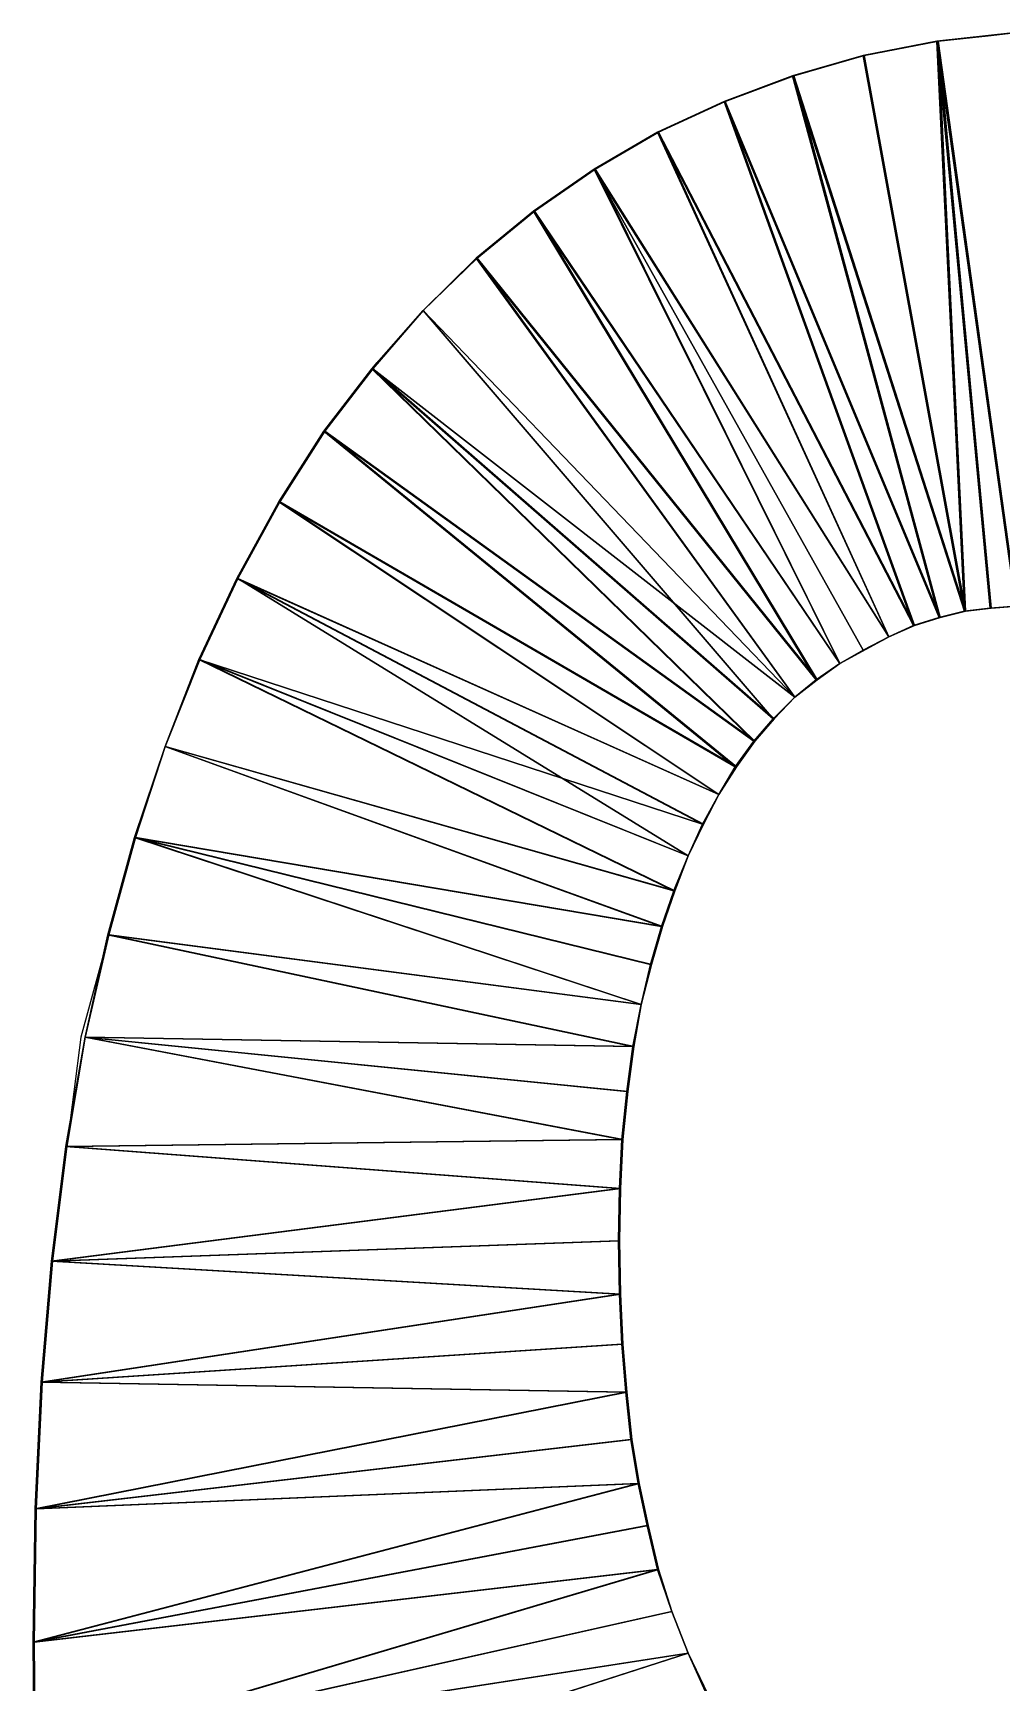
# Model space of a CAD drawing. Extents: x -29.1 to 29.1, y -25 to 25.
# Drawn here: x 16.066 to 17.012, y 6.902 to 8.514 of the extents above; entities that cross this region are included whole.
import ezdxf

# ---------------------------------------------------------------- set-up
doc = ezdxf.new("R2010")
doc.units = 0
doc.header["$MEASUREMENT"] = 0
doc.layers.add('ConstrLine', color=7, linetype='Continuous')
doc.layers.add('ObjLayer', color=2, linetype='Continuous')

msp = doc.modelspace()

# ---------------------------------------------------------------- linework, layer by layer
at = {"layer": 'ConstrLine'}
for p, q in [((17.023, 8.514, 4), (16.949, 8.506, 4)), ((16.949, 8.506, 4), (16.877, 8.492, 4)), ((16.877, 8.492, 4), (16.808, 8.472, 4)), ((16.808, 8.472, 4), (16.741, 8.447, 4)), ((16.741, 8.447, 4), (16.676, 8.417, 4)), ((16.676, 8.417, 4), (16.614, 8.381, 4)), ((16.614, 8.381, 4), (16.555, 8.34, 4)), ((16.555, 8.34, 4), (16.499, 8.294, 4)), ((16.499, 8.294, 4), (16.447, 8.243, 4)), ((16.447, 8.243, 4), (16.397, 8.186, 4)), ((16.397, 8.186, 4), (16.35, 8.125, 4)), ((16.35, 8.125, 4), (16.306, 8.056, 4)), ((16.306, 8.056, 4), (16.265, 7.981, 4)), ((16.265, 7.981, 4), (16.228, 7.902, 4)), ((16.951, 7.943, 4), (16.976, 7.949, 4)), ((16.976, 7.949, 4), (17.001, 7.952, 4)), ((17.001, 7.952, 4), (17.026, 7.954, 4)), ((16.902, 7.924, 4), (16.926, 7.935, 4)), ((16.926, 7.935, 4), (16.951, 7.943, 4)), ((16.877, 7.911, 4), (16.902, 7.924, 4)), ((16.228, 7.902, 4), (16.195, 7.817, 4)), ((16.854, 7.898, 4), (16.877, 7.911, 4)), ((16.831, 7.882, 4), (16.854, 7.898, 4)), ((16.81, 7.865, 4), (16.831, 7.882, 4)), ((16.789, 7.844, 4), (16.81, 7.865, 4)), ((16.77, 7.822, 4), (16.789, 7.844, 4)), ((16.752, 7.797, 4), (16.77, 7.822, 4)), ((16.195, 7.817, 4), (16.165, 7.728, 4)), ((16.736, 7.77, 4), (16.752, 7.797, 4)), ((16.72, 7.741, 4), (16.736, 7.77, 4)), ((16.706, 7.71, 4), (16.72, 7.741, 4)), ((16.165, 7.728, 4), (16.139, 7.633, 4)), ((16.692, 7.676, 4), (16.706, 7.71, 4)), ((16.68, 7.641, 4), (16.692, 7.676, 4)), ((16.669, 7.604, 4), (16.68, 7.641, 4)), ((16.139, 7.633, 4), (16.117, 7.533, 4)), ((16.66, 7.565, 4), (16.669, 7.604, 4)), ((16.652, 7.524, 4), (16.66, 7.565, 4)), ((16.117, 7.533, 4), (16.098, 7.426, 4)), ((16.646, 7.48, 4), (16.652, 7.524, 4)), ((16.641, 7.433, 4), (16.646, 7.48, 4)), ((16.639, 7.385, 4), (16.641, 7.433, 4)), ((16.098, 7.426, 4), (16.084, 7.314, 4)), ((16.638, 7.334, 4), (16.639, 7.385, 4)), ((16.639, 7.282, 4), (16.638, 7.334, 4)), ((16.084, 7.314, 4), (16.074, 7.196, 4)), ((16.641, 7.233, 4), (16.639, 7.282, 4)), ((16.645, 7.186, 4), (16.641, 7.233, 4)), ((16.074, 7.196, 4), (16.068, 7.072, 4)), ((16.65, 7.14, 4), (16.645, 7.186, 4)), ((16.657, 7.097, 4), (16.65, 7.14, 4)), ((16.666, 7.056, 4), (16.657, 7.097, 4)), ((16.068, 7.072, 4), (16.066, 6.942, 4)), ((16.676, 7.013, 4), (16.666, 7.056, 4)), ((16.69, 6.972, 4), (16.676, 7.013, 4)), ((16.706, 6.931, 4), (16.69, 6.972, 4)), ((16.066, 6.942, 4), (16.067, 6.832, 4)), ((16.724, 6.891, 4), (16.706, 6.931, 4))]:
    msp.add_line(p, q, dxfattribs=at)
for points in [[(16.949, 8.506, 4), (16.949, 8.506, 5), (17.023, 8.514, 5)], [(16.949, 8.506, 4), (17.023, 8.514, 5), (17.023, 8.514, 4)], [(16.949, 8.506, 5), (17.026, 7.954, 5), (17.023, 8.514, 5)], [(16.95, 8.506, 5), (17.024, 8.514, 5), (16.999, 8.5113, 4)], [(17.024, 8.514, 5), (16.95, 8.506, 5), (17.027, 7.954, 5)], [(17.024, 8.514, 4), (16.999, 8.5113, 4), (17.024, 8.514, 5)], [(16.877, 8.492, 4), (16.877, 8.492, 5), (16.949, 8.506, 5)], [(16.877, 8.492, 4), (16.949, 8.506, 5), (16.949, 8.506, 4)], [(16.877, 8.492, 5), (16.976, 7.949, 5), (16.949, 8.506, 5)], [(16.878, 8.492, 4), (16.878, 8.492, 5), (16.95, 8.506, 5)], [(16.878, 8.492, 4), (16.95, 8.506, 5), (16.95, 8.506, 4)], [(16.95, 8.506, 5), (16.878, 8.492, 5), (16.977, 7.949, 5)], [(17.026, 7.954, 5), (16.949, 8.506, 5), (17.001, 7.952, 5)], [(17.001, 7.952, 5), (16.949, 8.506, 5), (16.976, 7.949, 5)], [(16.95, 8.506, 4), (16.95, 8.506, 5), (16.999, 8.5113, 4)], [(16.977, 7.949, 5), (17.002, 7.952, 5), (16.95, 8.506, 5)], [(17.002, 7.952, 5), (17.027, 7.954, 5), (16.95, 8.506, 5)], [(16.808, 8.472, 4), (16.808, 8.472, 5), (16.877, 8.492, 5)], [(16.808, 8.472, 4), (16.877, 8.492, 5), (16.877, 8.492, 4)], [(16.808, 8.472, 5), (16.976, 7.949, 5), (16.877, 8.492, 5)], [(16.809, 8.472, 4), (16.809, 8.472, 5), (16.878, 8.492, 5)], [(16.809, 8.472, 4), (16.878, 8.492, 5), (16.878, 8.492, 4)], [(16.878, 8.492, 5), (16.809, 8.472, 5), (16.977, 7.949, 5)], [(16.741, 8.447, 4), (16.741, 8.447, 5), (16.808, 8.472, 5)], [(16.741, 8.447, 4), (16.808, 8.472, 5), (16.808, 8.472, 4)], [(16.741, 8.447, 5), (16.951, 7.943, 5), (16.808, 8.472, 5)], [(16.742, 8.447, 4), (16.742, 8.447, 5), (16.809, 8.472, 5)], [(16.742, 8.447, 4), (16.809, 8.472, 5), (16.809, 8.472, 4)], [(16.809, 8.472, 5), (16.742, 8.447, 5), (16.952, 7.943, 5)], [(16.976, 7.949, 5), (16.808, 8.472, 5), (16.951, 7.943, 5)], [(16.952, 7.943, 5), (16.977, 7.949, 5), (16.809, 8.472, 5)], [(16.676, 8.417, 4), (16.676, 8.417, 5), (16.741, 8.447, 5)], [(16.676, 8.417, 4), (16.741, 8.447, 5), (16.741, 8.447, 4)], [(16.741, 8.447, 5), (16.676, 8.417, 5), (16.926, 7.935, 5)], [(16.677, 8.417, 4), (16.677, 8.417, 5), (16.742, 8.447, 5)], [(16.677, 8.417, 4), (16.742, 8.447, 5), (16.742, 8.447, 4)], [(16.742, 8.447, 5), (16.677, 8.417, 5), (16.927, 7.935, 5)], [(16.926, 7.935, 5), (16.951, 7.943, 5), (16.741, 8.447, 5)], [(16.927, 7.935, 5), (16.952, 7.943, 5), (16.742, 8.447, 5)], [(16.614, 8.381, 4), (16.614, 8.381, 5), (16.676, 8.417, 5)], [(16.614, 8.381, 4), (16.676, 8.417, 5), (16.676, 8.417, 4)], [(16.676, 8.417, 5), (16.614, 8.381, 5), (16.902, 7.924, 5)], [(16.615, 8.381, 4), (16.615, 8.381, 5), (16.677, 8.417, 5)], [(16.615, 8.381, 4), (16.677, 8.417, 5), (16.677, 8.417, 4)], [(16.677, 8.417, 5), (16.615, 8.381, 5), (16.902, 7.924, 5)], [(16.902, 7.924, 5), (16.926, 7.935, 5), (16.676, 8.417, 5)], [(16.902, 7.924, 5), (16.927, 7.935, 5), (16.677, 8.417, 5)], [(16.555, 8.34, 4), (16.555, 8.34, 5), (16.614, 8.381, 5)], [(16.555, 8.34, 4), (16.614, 8.381, 5), (16.614, 8.381, 4)], [(16.614, 8.381, 5), (16.555, 8.34, 5), (16.854, 7.898, 5)], [(16.556, 8.34, 4), (16.556, 8.34, 5), (16.615, 8.381, 5)], [(16.556, 8.34, 4), (16.615, 8.381, 5), (16.615, 8.381, 4)], [(16.615, 8.381, 5), (16.556, 8.34, 5), (16.854, 7.898, 5)], [(16.877, 7.911, 5), (16.902, 7.924, 5), (16.614, 8.381, 5)], [(16.854, 7.898, 5), (16.877, 7.911, 5), (16.614, 8.381, 5)], [(16.854, 7.898, 5), (16.902, 7.924, 5), (16.615, 8.381, 5)], [(16.499, 8.294, 4), (16.499, 8.294, 5), (16.555, 8.34, 5)], [(16.499, 8.294, 4), (16.555, 8.34, 5), (16.555, 8.34, 4)], [(16.555, 8.34, 5), (16.499, 8.294, 5), (16.831, 7.882, 5)], [(16.5, 8.294, 4), (16.5, 8.294, 5), (16.556, 8.34, 5)], [(16.5, 8.294, 4), (16.556, 8.34, 5), (16.556, 8.34, 4)], [(16.556, 8.34, 5), (16.5, 8.294, 5), (16.832, 7.882, 5)], [(16.831, 7.882, 5), (16.854, 7.898, 5), (16.555, 8.34, 5)], [(16.832, 7.882, 5), (16.854, 7.898, 5), (16.556, 8.34, 5)], [(16.447, 8.243, 4), (16.447, 8.243, 5), (16.499, 8.294, 5)], [(16.447, 8.243, 4), (16.499, 8.294, 5), (16.499, 8.294, 4)], [(16.499, 8.294, 5), (16.447, 8.243, 5), (16.81, 7.865, 5)], [(16.447, 8.243, 5), (16.81, 7.865, 5), (16.5, 8.294, 5)], [(16.447, 8.243, 4), (16.447, 8.243, 5), (16.5, 8.294, 5)], [(16.447, 8.243, 4), (16.5, 8.294, 5), (16.5, 8.294, 4)], [(16.81, 7.865, 5), (16.831, 7.882, 5), (16.499, 8.294, 5)], [(16.81, 7.865, 5), (16.832, 7.882, 5), (16.5, 8.294, 5)], [(16.4023, 8.192, 4), (16.397, 8.186, 5), (16.447, 8.243, 5)], [(16.447, 8.243, 5), (16.397, 8.186, 5), (16.789, 7.844, 5)], [(16.447, 8.243, 5), (16.398, 8.186, 5), (16.81, 7.865, 5)], [(16.398, 8.186, 5), (16.447, 8.243, 5), (16.4031, 8.192, 4)], [(16.447, 8.243, 4), (16.4023, 8.192, 4), (16.447, 8.243, 5)], [(16.447, 8.243, 4), (16.4031, 8.192, 4), (16.447, 8.243, 5)], [(16.789, 7.844, 5), (16.81, 7.865, 5), (16.447, 8.243, 5)], [(16.4023, 8.192, 4), (16.397, 8.186, 4), (16.397, 8.186, 5)], [(16.4031, 8.192, 4), (16.398, 8.186, 4), (16.398, 8.186, 5)], [(16.35, 8.125, 5), (16.397, 8.186, 5), (16.384, 8.1691, 4)], [(16.397, 8.186, 5), (16.35, 8.125, 5), (16.77, 7.822, 5)], [(16.398, 8.186, 4), (16.351, 8.125, 4), (16.351, 8.125, 5)], [(16.398, 8.186, 4), (16.351, 8.125, 5), (16.398, 8.186, 5)], [(16.398, 8.186, 5), (16.351, 8.125, 5), (16.771, 7.822, 5)], [(16.397, 8.186, 4), (16.384, 8.1691, 4), (16.397, 8.186, 5)], [(16.77, 7.822, 5), (16.789, 7.844, 5), (16.397, 8.186, 5)], [(16.79, 7.844, 5), (16.81, 7.865, 5), (16.398, 8.186, 5)], [(16.771, 7.822, 5), (16.79, 7.844, 5), (16.398, 8.186, 5)], [(16.384, 8.1691, 4), (16.35, 8.125, 4), (16.35, 8.125, 5)], [(16.35, 8.125, 5), (16.306, 8.056, 5), (16.752, 7.797, 5)], [(16.35, 8.125, 4), (16.306, 8.056, 4), (16.306, 8.056, 5)], [(16.35, 8.125, 4), (16.306, 8.056, 5), (16.35, 8.125, 5)], [(16.351, 8.125, 4), (16.307, 8.056, 4), (16.307, 8.056, 5)], [(16.351, 8.125, 4), (16.307, 8.056, 5), (16.351, 8.125, 5)], [(16.351, 8.125, 5), (16.307, 8.056, 5), (16.753, 7.797, 5)], [(16.752, 7.797, 5), (16.77, 7.822, 5), (16.35, 8.125, 5)], [(16.753, 7.797, 5), (16.771, 7.822, 5), (16.351, 8.125, 5)], [(16.306, 8.056, 5), (16.265, 7.981, 5), (16.736, 7.77, 5)], [(16.306, 8.056, 4), (16.265, 7.981, 4), (16.265, 7.981, 5)], [(16.306, 8.056, 4), (16.265, 7.981, 5), (16.306, 8.056, 5)], [(16.307, 8.056, 4), (16.266, 7.981, 4), (16.266, 7.981, 5)], [(16.307, 8.056, 4), (16.266, 7.981, 5), (16.307, 8.056, 5)], [(16.307, 8.056, 5), (16.266, 7.981, 5), (16.736, 7.77, 5)], [(16.736, 7.77, 5), (16.752, 7.797, 5), (16.306, 8.056, 5)], [(16.736, 7.77, 5), (16.753, 7.797, 5), (16.307, 8.056, 5)], [(16.265, 7.981, 5), (16.228, 7.902, 5), (16.72, 7.741, 5)], [(16.265, 7.981, 4), (16.228, 7.902, 4), (16.228, 7.902, 5)], [(16.265, 7.981, 4), (16.228, 7.902, 5), (16.265, 7.981, 5)], [(16.266, 7.981, 4), (16.229, 7.902, 4), (16.229, 7.902, 5)], [(16.266, 7.981, 4), (16.229, 7.902, 5), (16.266, 7.981, 5)], [(16.266, 7.981, 5), (16.229, 7.902, 5), (16.706, 7.71, 5)], [(16.72, 7.741, 5), (16.736, 7.77, 5), (16.265, 7.981, 5)], [(16.706, 7.71, 5), (16.721, 7.741, 5), (16.266, 7.981, 5)], [(16.721, 7.741, 5), (16.736, 7.77, 5), (16.266, 7.981, 5)], [(16.951, 7.943, 4), (16.976, 7.949, 4), (16.976, 7.949, 5)], [(16.951, 7.943, 4), (16.976, 7.949, 5), (16.951, 7.943, 5)], [(16.952, 7.943, 4), (16.977, 7.949, 4), (16.977, 7.949, 5)], [(16.952, 7.943, 4), (16.977, 7.949, 5), (16.952, 7.943, 5)], [(16.976, 7.949, 4), (17.001, 7.952, 4), (17.001, 7.952, 5)], [(16.976, 7.949, 4), (17.001, 7.952, 5), (16.976, 7.949, 5)], [(16.999, 7.9516, 4), (17.002, 7.952, 5), (16.977, 7.949, 5)], [(16.977, 7.949, 4), (16.999, 7.9516, 4), (16.977, 7.949, 5)], [(16.999, 7.9516, 4), (17.002, 7.952, 4), (17.002, 7.952, 5)], [(17.001, 7.952, 4), (17.026, 7.954, 4), (17.026, 7.954, 5)], [(17.001, 7.952, 4), (17.026, 7.954, 5), (17.001, 7.952, 5)], [(17.002, 7.952, 4), (17.027, 7.954, 4), (17.027, 7.954, 5)], [(17.002, 7.952, 4), (17.027, 7.954, 5), (17.002, 7.952, 5)], [(16.902, 7.924, 4), (16.926, 7.935, 4), (16.926, 7.935, 5)], [(16.902, 7.924, 4), (16.926, 7.935, 5), (16.902, 7.924, 5)], [(16.902, 7.924, 4), (16.927, 7.935, 4), (16.927, 7.935, 5)], [(16.902, 7.924, 4), (16.927, 7.935, 5), (16.902, 7.924, 5)], [(16.926, 7.935, 4), (16.951, 7.943, 4), (16.951, 7.943, 5)], [(16.926, 7.935, 4), (16.951, 7.943, 5), (16.926, 7.935, 5)], [(16.927, 7.935, 4), (16.952, 7.943, 4), (16.952, 7.943, 5)], [(16.927, 7.935, 4), (16.952, 7.943, 5), (16.927, 7.935, 5)], [(16.854, 7.898, 4), (16.902, 7.924, 4), (16.902, 7.924, 5)], [(16.854, 7.898, 4), (16.902, 7.924, 5), (16.854, 7.898, 5)], [(16.902, 7.924, 5), (16.877, 7.911, 5), (16.896, 7.9209, 4)], [(16.877, 7.911, 4), (16.896, 7.9209, 4), (16.877, 7.911, 5)], [(16.896, 7.9209, 4), (16.902, 7.924, 4), (16.902, 7.924, 5)], [(16.228, 7.902, 5), (16.195, 7.817, 5), (16.692, 7.676, 5)], [(16.228, 7.902, 4), (16.195, 7.817, 4), (16.195, 7.817, 5)], [(16.228, 7.902, 4), (16.195, 7.817, 5), (16.228, 7.902, 5)], [(16.229, 7.902, 4), (16.195, 7.817, 4), (16.195, 7.817, 5)], [(16.229, 7.902, 4), (16.195, 7.817, 5), (16.229, 7.902, 5)], [(16.229, 7.902, 5), (16.195, 7.817, 5), (16.693, 7.676, 5)], [(16.706, 7.71, 5), (16.72, 7.741, 5), (16.228, 7.902, 5)], [(16.692, 7.676, 5), (16.706, 7.71, 5), (16.228, 7.902, 5)], [(16.693, 7.676, 5), (16.706, 7.71, 5), (16.229, 7.902, 5)], [(16.854, 7.898, 4), (16.877, 7.911, 4), (16.877, 7.911, 5)], [(16.854, 7.898, 4), (16.877, 7.911, 5), (16.854, 7.898, 5)], [(16.831, 7.882, 4), (16.854, 7.898, 4), (16.854, 7.898, 5)], [(16.831, 7.882, 4), (16.854, 7.898, 5), (16.831, 7.882, 5)], [(16.832, 7.882, 4), (16.854, 7.898, 4), (16.854, 7.898, 5)], [(16.832, 7.882, 4), (16.854, 7.898, 5), (16.832, 7.882, 5)], [(16.81, 7.865, 4), (16.831, 7.882, 4), (16.831, 7.882, 5)], [(16.81, 7.865, 4), (16.831, 7.882, 5), (16.81, 7.865, 5)], [(16.81, 7.865, 4), (16.832, 7.882, 4), (16.832, 7.882, 5)], [(16.81, 7.865, 4), (16.832, 7.882, 5), (16.81, 7.865, 5)], [(16.789, 7.844, 4), (16.81, 7.865, 4), (16.81, 7.865, 5)], [(16.789, 7.844, 4), (16.81, 7.865, 5), (16.789, 7.844, 5)], [(16.81, 7.865, 4), (16.81, 7.865, 5), (16.79, 7.844, 5)], [(16.81, 7.865, 4), (16.79, 7.844, 5), (16.79, 7.844, 4)], [(16.789, 7.844, 4), (16.789, 7.844, 5), (16.77, 7.822, 5)], [(16.789, 7.844, 4), (16.77, 7.822, 5), (16.77, 7.822, 4)], [(16.79, 7.844, 4), (16.79, 7.844, 5), (16.771, 7.822, 5)], [(16.79, 7.844, 4), (16.771, 7.822, 5), (16.771, 7.822, 4)], [(16.77, 7.822, 4), (16.77, 7.822, 5), (16.752, 7.797, 5)], [(16.77, 7.822, 4), (16.752, 7.797, 5), (16.752, 7.797, 4)], [(16.771, 7.822, 4), (16.771, 7.822, 5), (16.753, 7.797, 5)], [(16.771, 7.822, 4), (16.753, 7.797, 5), (16.753, 7.797, 4)], [(16.195, 7.817, 5), (16.165, 7.728, 5), (16.68, 7.641, 5)], [(16.195, 7.817, 4), (16.165, 7.728, 4), (16.165, 7.728, 5)], [(16.195, 7.817, 4), (16.165, 7.728, 5), (16.195, 7.817, 5)], [(16.195, 7.817, 4), (16.166, 7.728, 4), (16.166, 7.728, 5)], [(16.195, 7.817, 4), (16.166, 7.728, 5), (16.195, 7.817, 5)], [(16.195, 7.817, 5), (16.166, 7.728, 5), (16.681, 7.641, 5)], [(16.68, 7.641, 5), (16.692, 7.676, 5), (16.195, 7.817, 5)], [(16.681, 7.641, 5), (16.693, 7.676, 5), (16.195, 7.817, 5)], [(16.752, 7.797, 4), (16.752, 7.797, 5), (16.736, 7.77, 5)], [(16.752, 7.797, 4), (16.736, 7.77, 5), (16.736, 7.77, 4)], [(16.753, 7.797, 4), (16.753, 7.797, 5), (16.736, 7.77, 5)], [(16.753, 7.797, 4), (16.736, 7.77, 5), (16.736, 7.77, 4)], [(16.736, 7.77, 4), (16.736, 7.77, 5), (16.72, 7.741, 5)], [(16.736, 7.77, 4), (16.72, 7.741, 5), (16.72, 7.741, 4)], [(16.736, 7.77, 4), (16.736, 7.77, 5), (16.721, 7.741, 5)], [(16.736, 7.77, 4), (16.721, 7.741, 5), (16.721, 7.741, 4)], [(16.72, 7.741, 4), (16.72, 7.741, 5), (16.706, 7.71, 5)], [(16.72, 7.741, 4), (16.706, 7.71, 5), (16.706, 7.71, 4)], [(16.721, 7.741, 4), (16.721, 7.741, 5), (16.706, 7.71, 5)], [(16.721, 7.741, 4), (16.706, 7.71, 5), (16.706, 7.71, 4)], [(16.165, 7.728, 5), (16.139, 7.633, 5), (16.66, 7.565, 5)], [(16.165, 7.728, 4), (16.139, 7.633, 4), (16.139, 7.633, 5)], [(16.165, 7.728, 4), (16.139, 7.633, 5), (16.165, 7.728, 5)], [(16.166, 7.728, 4), (16.14, 7.633, 4), (16.14, 7.633, 5)], [(16.166, 7.728, 4), (16.14, 7.633, 5), (16.166, 7.728, 5)], [(16.166, 7.728, 5), (16.14, 7.633, 5), (16.66, 7.565, 5)], [(16.669, 7.604, 5), (16.68, 7.641, 5), (16.165, 7.728, 5)], [(16.66, 7.565, 5), (16.669, 7.604, 5), (16.165, 7.728, 5)], [(16.67, 7.604, 5), (16.681, 7.641, 5), (16.166, 7.728, 5)], [(16.66, 7.565, 5), (16.67, 7.604, 5), (16.166, 7.728, 5)], [(16.706, 7.71, 5), (16.692, 7.676, 5), (16.6936, 7.68, 4)], [(16.706, 7.71, 5), (16.693, 7.676, 5), (16.6945, 7.68, 4)], [(16.706, 7.71, 4), (16.706, 7.71, 5), (16.6936, 7.68, 4)], [(16.706, 7.71, 4), (16.706, 7.71, 5), (16.6945, 7.68, 4)], [(16.692, 7.676, 4), (16.692, 7.676, 5), (16.68, 7.641, 5)], [(16.692, 7.676, 4), (16.68, 7.641, 5), (16.68, 7.641, 4)], [(16.693, 7.676, 4), (16.693, 7.676, 5), (16.681, 7.641, 5)], [(16.693, 7.676, 4), (16.681, 7.641, 5), (16.681, 7.641, 4)], [(16.692, 7.676, 4), (16.6936, 7.68, 4), (16.692, 7.676, 5)], [(16.693, 7.676, 4), (16.6945, 7.68, 4), (16.693, 7.676, 5)], [(16.68, 7.641, 4), (16.68, 7.641, 5), (16.669, 7.604, 5)], [(16.68, 7.641, 4), (16.669, 7.604, 5), (16.669, 7.604, 4)], [(16.681, 7.641, 4), (16.681, 7.641, 5), (16.67, 7.604, 5)], [(16.681, 7.641, 4), (16.67, 7.604, 5), (16.67, 7.604, 4)], [(16.139, 7.633, 5), (16.117, 7.533, 5), (16.652, 7.524, 5)], [(16.139, 7.633, 4), (16.117, 7.533, 4), (16.117, 7.533, 5)], [(16.139, 7.633, 4), (16.117, 7.533, 5), (16.139, 7.633, 5)], [(16.14, 7.633, 4), (16.117, 7.533, 4), (16.117, 7.533, 5)], [(16.14, 7.633, 4), (16.117, 7.533, 5), (16.14, 7.633, 5)], [(16.14, 7.633, 5), (16.117, 7.533, 5), (16.653, 7.524, 5)], [(16.652, 7.524, 5), (16.66, 7.565, 5), (16.139, 7.633, 5)], [(16.653, 7.524, 5), (16.66, 7.565, 5), (16.14, 7.633, 5)], [(16.669, 7.604, 4), (16.669, 7.604, 5), (16.66, 7.565, 5)], [(16.669, 7.604, 4), (16.66, 7.565, 5), (16.66, 7.565, 4)], [(16.67, 7.604, 4), (16.67, 7.604, 5), (16.66, 7.565, 5)], [(16.67, 7.604, 4), (16.66, 7.565, 5), (16.66, 7.565, 4)], [(16.66, 7.565, 4), (16.66, 7.565, 5), (16.652, 7.524, 5)], [(16.66, 7.565, 4), (16.652, 7.524, 5), (16.652, 7.524, 4)], [(16.66, 7.565, 4), (16.66, 7.565, 5), (16.653, 7.524, 5)], [(16.66, 7.565, 4), (16.653, 7.524, 5), (16.653, 7.524, 4)], [(16.117, 7.533, 5), (16.098, 7.426, 5), (16.641, 7.433, 5)], [(16.117, 7.533, 4), (16.098, 7.426, 4), (16.098, 7.426, 5)], [(16.117, 7.533, 4), (16.098, 7.426, 5), (16.117, 7.533, 5)], [(16.117, 7.533, 4), (16.099, 7.426, 4), (16.099, 7.426, 5)], [(16.117, 7.533, 4), (16.099, 7.426, 5), (16.117, 7.533, 5)], [(16.117, 7.533, 5), (16.099, 7.426, 5), (16.642, 7.433, 5)], [(16.646, 7.48, 5), (16.652, 7.524, 5), (16.117, 7.533, 5)], [(16.641, 7.433, 5), (16.646, 7.48, 5), (16.117, 7.533, 5)], [(16.647, 7.48, 5), (16.653, 7.524, 5), (16.117, 7.533, 5)], [(16.642, 7.433, 5), (16.647, 7.48, 5), (16.117, 7.533, 5)], [(16.652, 7.524, 4), (16.652, 7.524, 5), (16.646, 7.48, 5)], [(16.652, 7.524, 4), (16.646, 7.48, 5), (16.646, 7.48, 4)], [(16.653, 7.524, 4), (16.653, 7.524, 5), (16.647, 7.48, 5)], [(16.653, 7.524, 4), (16.647, 7.48, 5), (16.647, 7.48, 4)], [(16.646, 7.48, 4), (16.646, 7.48, 5), (16.641, 7.433, 5)], [(16.646, 7.48, 4), (16.641, 7.433, 5), (16.641, 7.433, 4)], [(16.647, 7.48, 4), (16.647, 7.48, 5), (16.642, 7.433, 5)], [(16.647, 7.48, 4), (16.642, 7.433, 5), (16.642, 7.433, 4)], [(16.639, 7.385, 5), (16.641, 7.433, 5), (16.098, 7.426, 5)], [(16.64, 7.385, 5), (16.642, 7.433, 5), (16.099, 7.426, 5)], [(16.641, 7.433, 4), (16.641, 7.433, 5), (16.639, 7.385, 5)], [(16.641, 7.433, 4), (16.639, 7.385, 5), (16.639, 7.385, 4)], [(16.642, 7.433, 4), (16.642, 7.433, 5), (16.64, 7.385, 5)], [(16.642, 7.433, 4), (16.64, 7.385, 5), (16.64, 7.385, 4)], [(16.098, 7.426, 5), (16.084, 7.314, 5), (16.639, 7.385, 5)], [(16.098, 7.426, 4), (16.084, 7.314, 4), (16.084, 7.314, 5)], [(16.098, 7.426, 4), (16.084, 7.314, 5), (16.098, 7.426, 5)], [(16.099, 7.426, 4), (16.085, 7.314, 4), (16.085, 7.314, 5)], [(16.099, 7.426, 4), (16.085, 7.314, 5), (16.099, 7.426, 5)], [(16.099, 7.426, 5), (16.085, 7.314, 5), (16.64, 7.385, 5)], [(16.638, 7.334, 5), (16.639, 7.385, 5), (16.084, 7.314, 5)], [(16.639, 7.334, 5), (16.64, 7.385, 5), (16.085, 7.314, 5)], [(16.639, 7.385, 4), (16.639, 7.385, 5), (16.638, 7.334, 5)], [(16.639, 7.385, 4), (16.638, 7.334, 5), (16.638, 7.334, 4)], [(16.64, 7.385, 4), (16.64, 7.385, 5), (16.639, 7.334, 5)], [(16.64, 7.385, 4), (16.639, 7.334, 5), (16.639, 7.334, 4)], [(16.638, 7.334, 5), (16.084, 7.314, 5), (16.639, 7.282, 5)], [(16.64, 7.282, 5), (16.639, 7.334, 5), (16.085, 7.314, 5)], [(16.638, 7.334, 4), (16.638, 7.334, 5), (16.639, 7.282, 5)], [(16.638, 7.334, 4), (16.639, 7.282, 5), (16.639, 7.282, 4)], [(16.639, 7.334, 4), (16.639, 7.334, 5), (16.64, 7.282, 5)], [(16.639, 7.334, 4), (16.64, 7.282, 5), (16.64, 7.282, 4)], [(16.074, 7.196, 5), (16.639, 7.282, 5), (16.084, 7.314, 5)], [(16.084, 7.314, 4), (16.074, 7.196, 4), (16.074, 7.196, 5)], [(16.084, 7.314, 4), (16.074, 7.196, 5), (16.084, 7.314, 5)], [(16.085, 7.314, 4), (16.075, 7.196, 4), (16.075, 7.196, 5)], [(16.085, 7.314, 4), (16.075, 7.196, 5), (16.085, 7.314, 5)], [(16.075, 7.196, 5), (16.64, 7.282, 5), (16.085, 7.314, 5)], [(16.641, 7.233, 5), (16.639, 7.282, 5), (16.074, 7.196, 5)], [(16.642, 7.233, 5), (16.64, 7.282, 5), (16.075, 7.196, 5)], [(16.639, 7.282, 4), (16.639, 7.282, 5), (16.641, 7.233, 5)], [(16.639, 7.282, 4), (16.641, 7.233, 5), (16.641, 7.233, 4)], [(16.64, 7.282, 4), (16.64, 7.282, 5), (16.642, 7.233, 5)], [(16.64, 7.282, 4), (16.642, 7.233, 5), (16.642, 7.233, 4)], [(16.641, 7.233, 5), (16.074, 7.196, 5), (16.645, 7.186, 5)], [(16.646, 7.186, 5), (16.642, 7.233, 5), (16.075, 7.196, 5)], [(16.641, 7.233, 4), (16.641, 7.233, 5), (16.645, 7.186, 5)], [(16.641, 7.233, 4), (16.645, 7.186, 5), (16.645, 7.186, 4)], [(16.642, 7.233, 4), (16.642, 7.233, 5), (16.646, 7.186, 5)], [(16.642, 7.233, 4), (16.646, 7.186, 5), (16.646, 7.186, 4)], [(16.074, 7.196, 5), (16.068, 7.072, 5), (16.645, 7.186, 5)], [(16.0727, 7.168, 4), (16.068, 7.072, 5), (16.074, 7.196, 5)], [(16.0736, 7.168, 4), (16.069, 7.072, 5), (16.075, 7.196, 5)], [(16.075, 7.196, 5), (16.069, 7.072, 5), (16.646, 7.186, 5)], [(16.074, 7.196, 4), (16.0727, 7.168, 4), (16.074, 7.196, 5)], [(16.075, 7.196, 4), (16.0736, 7.168, 4), (16.075, 7.196, 5)], [(16.65, 7.14, 5), (16.645, 7.186, 5), (16.068, 7.072, 5)], [(16.651, 7.14, 5), (16.646, 7.186, 5), (16.069, 7.072, 5)], [(16.645, 7.186, 4), (16.645, 7.186, 5), (16.647, 7.168, 4)], [(16.645, 7.186, 5), (16.65, 7.14, 5), (16.647, 7.168, 4)], [(16.646, 7.186, 4), (16.646, 7.186, 5), (16.6479, 7.168, 4)], [(16.646, 7.186, 5), (16.651, 7.14, 5), (16.6479, 7.168, 4)], [(16.0727, 7.168, 4), (16.068, 7.072, 4), (16.068, 7.072, 5)], [(16.0736, 7.168, 4), (16.069, 7.072, 4), (16.069, 7.072, 5)], [(16.65, 7.14, 4), (16.647, 7.168, 4), (16.65, 7.14, 5)], [(16.651, 7.14, 4), (16.6479, 7.168, 4), (16.651, 7.14, 5)], [(16.657, 7.097, 5), (16.65, 7.14, 5), (16.068, 7.072, 5)], [(16.658, 7.097, 5), (16.651, 7.14, 5), (16.069, 7.072, 5)], [(16.65, 7.14, 4), (16.65, 7.14, 5), (16.657, 7.097, 5)], [(16.65, 7.14, 4), (16.657, 7.097, 5), (16.657, 7.097, 4)], [(16.651, 7.14, 4), (16.651, 7.14, 5), (16.658, 7.097, 5)], [(16.651, 7.14, 4), (16.658, 7.097, 5), (16.658, 7.097, 4)], [(16.068, 7.072, 5), (16.066, 6.942, 5), (16.657, 7.097, 5)], [(16.666, 7.056, 5), (16.657, 7.097, 5), (16.066, 6.942, 5)], [(16.069, 7.072, 5), (16.067, 6.942, 5), (16.658, 7.097, 5)], [(16.667, 7.056, 5), (16.658, 7.097, 5), (16.067, 6.942, 5)], [(16.657, 7.097, 4), (16.657, 7.097, 5), (16.666, 7.056, 5)], [(16.657, 7.097, 4), (16.666, 7.056, 5), (16.666, 7.056, 4)], [(16.658, 7.097, 4), (16.658, 7.097, 5), (16.667, 7.056, 5)], [(16.658, 7.097, 4), (16.667, 7.056, 5), (16.667, 7.056, 4)], [(16.068, 7.072, 4), (16.066, 6.942, 4), (16.066, 6.942, 5)], [(16.068, 7.072, 4), (16.066, 6.942, 5), (16.068, 7.072, 5)], [(16.069, 7.072, 4), (16.067, 6.942, 4), (16.067, 6.942, 5)], [(16.069, 7.072, 4), (16.067, 6.942, 5), (16.069, 7.072, 5)], [(16.676, 7.013, 5), (16.666, 7.056, 5), (16.066, 6.942, 5)], [(16.677, 7.013, 5), (16.667, 7.056, 5), (16.067, 6.942, 5)], [(16.666, 7.056, 4), (16.666, 7.056, 5), (16.676, 7.013, 5)], [(16.666, 7.056, 4), (16.676, 7.013, 5), (16.676, 7.013, 4)], [(16.667, 7.056, 4), (16.667, 7.056, 5), (16.677, 7.013, 5)], [(16.667, 7.056, 4), (16.677, 7.013, 5), (16.677, 7.013, 4)], [(16.066, 6.942, 5), (16.067, 6.832, 5), (16.676, 7.013, 5)], [(16.69, 6.972, 5), (16.676, 7.013, 5), (16.067, 6.832, 5)], [(16.067, 6.942, 5), (16.068, 6.832, 5), (16.677, 7.013, 5)], [(16.69, 6.972, 5), (16.677, 7.013, 5), (16.068, 6.832, 5)], [(16.676, 7.013, 4), (16.676, 7.013, 5), (16.69, 6.972, 5)], [(16.676, 7.013, 4), (16.69, 6.972, 5), (16.69, 6.972, 4)], [(16.677, 7.013, 4), (16.677, 7.013, 5), (16.69, 6.972, 5)], [(16.677, 7.013, 4), (16.69, 6.972, 5), (16.69, 6.972, 4)], [(16.706, 6.931, 5), (16.69, 6.972, 5), (16.067, 6.832, 5)], [(16.706, 6.931, 5), (16.69, 6.972, 5), (16.068, 6.832, 5)], [(16.69, 6.972, 4), (16.69, 6.972, 5), (16.706, 6.931, 5)], [(16.69, 6.972, 4), (16.706, 6.931, 5), (16.706, 6.931, 4)], [(16.69, 6.972, 4), (16.69, 6.972, 5), (16.706, 6.931, 5)], [(16.69, 6.972, 4), (16.706, 6.931, 5), (16.706, 6.931, 4)], [(16.066, 6.942, 4), (16.067, 6.832, 4), (16.067, 6.832, 5)], [(16.066, 6.942, 4), (16.067, 6.832, 5), (16.066, 6.942, 5)], [(16.067, 6.942, 4), (16.068, 6.832, 4), (16.068, 6.832, 5)], [(16.067, 6.942, 4), (16.068, 6.832, 5), (16.067, 6.942, 5)], [(16.067, 6.832, 5), (16.072, 6.727, 5), (16.706, 6.931, 5)], [(16.068, 6.832, 5), (16.073, 6.727, 5), (16.706, 6.931, 5)], [(16.724, 6.891, 5), (16.706, 6.931, 5), (16.072, 6.727, 5)], [(16.725, 6.891, 5), (16.706, 6.931, 5), (16.073, 6.727, 5)], [(16.706, 6.931, 4), (16.706, 6.931, 5), (16.724, 6.891, 5)], [(16.706, 6.931, 4), (16.724, 6.891, 5), (16.724, 6.891, 4)], [(16.706, 6.931, 4), (16.706, 6.931, 5), (16.725, 6.891, 5)], [(16.706, 6.931, 4), (16.725, 6.891, 5), (16.725, 6.891, 4)]]:
    msp.add_3dface(points, dxfattribs=at)
at = {"layer": 'ObjLayer'}
for p, q in [((17.024, 8.514, 5), (16.95, 8.506, 5)), ((16.95, 8.506, 5), (16.878, 8.492, 5)), ((16.878, 8.492, 5), (16.809, 8.472, 5)), ((16.809, 8.472, 5), (16.742, 8.447, 5)), ((16.742, 8.447, 5), (16.677, 8.417, 5)), ((16.677, 8.417, 5), (16.615, 8.381, 5)), ((16.615, 8.381, 5), (16.556, 8.34, 5)), ((16.556, 8.34, 5), (16.5, 8.294, 5)), ((16.5, 8.294, 5), (16.447, 8.243, 5)), ((16.447, 8.243, 5), (16.398, 8.186, 5)), ((16.398, 8.186, 5), (16.351, 8.125, 5)), ((16.351, 8.125, 5), (16.307, 8.056, 5)), ((16.307, 8.056, 5), (16.266, 7.981, 5)), ((16.266, 7.981, 5), (16.229, 7.902, 5)), ((16.952, 7.943, 5), (16.977, 7.949, 5)), ((16.977, 7.949, 5), (17.002, 7.952, 5)), ((17.002, 7.952, 5), (17.027, 7.954, 5)), ((16.902, 7.924, 5), (16.927, 7.935, 5)), ((16.927, 7.935, 5), (16.952, 7.943, 5)), ((16.854, 7.898, 5), (16.902, 7.924, 5)), ((16.229, 7.902, 5), (16.195, 7.817, 5)), ((16.832, 7.882, 5), (16.854, 7.898, 5)), ((16.81, 7.865, 5), (16.832, 7.882, 5)), ((16.79, 7.844, 5), (16.81, 7.865, 5)), ((16.771, 7.822, 5), (16.79, 7.844, 5)), ((16.753, 7.797, 5), (16.771, 7.822, 5)), ((16.195, 7.817, 5), (16.166, 7.728, 5)), ((16.736, 7.77, 5), (16.753, 7.797, 5)), ((16.721, 7.741, 5), (16.736, 7.77, 5)), ((16.706, 7.71, 5), (16.721, 7.741, 5)), ((16.166, 7.728, 5), (16.14, 7.633, 5)), ((16.693, 7.676, 5), (16.706, 7.71, 5)), ((16.681, 7.641, 5), (16.693, 7.676, 5)), ((16.67, 7.604, 5), (16.681, 7.641, 5)), ((16.14, 7.633, 5), (16.1126, 7.5331, 5)), ((16.66, 7.565, 5), (16.67, 7.604, 5)), ((16.653, 7.524, 5), (16.66, 7.565, 5)), ((16.1126, 7.5331, 5), (16.099, 7.426, 5)), ((16.647, 7.48, 5), (16.653, 7.524, 5)), ((16.642, 7.433, 5), (16.647, 7.48, 5)), ((16.64, 7.385, 5), (16.642, 7.433, 5)), ((16.099, 7.426, 5), (16.085, 7.314, 5)), ((16.639, 7.334, 5), (16.64, 7.385, 5)), ((16.64, 7.282, 5), (16.639, 7.334, 5)), ((16.085, 7.314, 5), (16.075, 7.196, 5)), ((16.642, 7.233, 5), (16.64, 7.282, 5)), ((16.646, 7.186, 5), (16.642, 7.233, 5)), ((16.075, 7.196, 5), (16.069, 7.072, 5)), ((16.651, 7.14, 5), (16.646, 7.186, 5)), ((16.658, 7.097, 5), (16.651, 7.14, 5)), ((16.667, 7.056, 5), (16.658, 7.097, 5)), ((16.069, 7.072, 5), (16.067, 6.942, 5)), ((16.677, 7.013, 5), (16.667, 7.056, 5)), ((16.69, 6.972, 5), (16.677, 7.013, 5)), ((16.706, 6.931, 5), (16.69, 6.972, 5)), ((16.067, 6.942, 5), (16.068, 6.832, 5)), ((16.725, 6.891, 5), (16.706, 6.931, 5))]:
    msp.add_line(p, q, dxfattribs=at)

doc.saveas('drawing.dxf')
